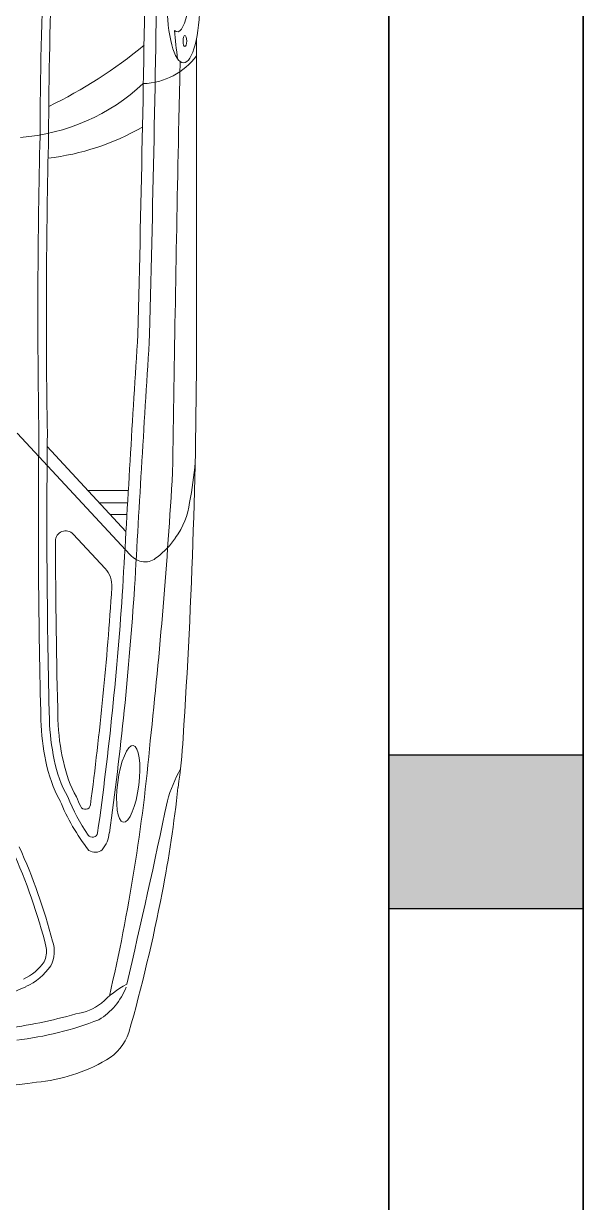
# Model space of a CAD drawing. Header units: metres. Extents: x 2865 to 2957, y -495 to -392.
# Drawn here: x 2883.669 to 2884.763, y -405.285 to -402.98 of the extents above; entities that cross this region are included whole.
import ezdxf

# ---------------------------------------------------------------- set-up
doc = ezdxf.new("R2010")
doc.units = ezdxf.units.M
doc.header["$LTSCALE"] = 12.7
for name, color, linetype in [('BLK_0_FLR_0_COVERED_PARKING', 7, 'Continuous'), ('BLK_1_COVERED_AREA', 7, 'Continuous'), ('BLK_1_FLR_0_STILT', 7, 'Continuous'), ('BLK_1_LVL_0_BLDG_FOOT_PRINT', 7, 'Continuous'), ('BLK_1_LVL_0_SIDE_SETBACK1', 7, 'Continuous'), ('PARKING_SLOT', 7, 'Continuous')]:
    doc.layers.add(name, color=color, linetype=linetype)

# ---------------------------------------------------------------- blocks, each defined once
blk = doc.blocks.new('A$C43C371B0')
at = {"color": 8, "lineweight": 15}
for p, q in [((1.1576, 0.8745), (0.5788, 0.8745)), ((0.3867, 0.5239), (0.1484, 0.7447)), ((0.2272, 0.7385), (0.2272, 0.7063)), ((0.25, 0.7398), (0.25, 0.6852)), ((0.2746, 0.7412), (0.2746, 0.6624)), ((0.3605, 0.5828), (0.1945, 0.7366)), ((0.1892, 0.6335), (0.122, 0.6957))]:
    blk.add_line(p, q, dxfattribs=at)
for centre, radius, start, end in [((0.5909, -11.3161), 12.1906, 89.9429, 93.76342), ((0.2698, 0.7124), 0.1494, 97.1764, 125.899), ((0.3753, 0.264), 0.6094, 94.309, 101.762), ((1.204, 0.7667), 0.1341, 126.5376, 178.4207), ((-0.0286, -1.7192), 2.5724, 96.1948, 100.8327), ((-0.4216, 1.1257), 0.3209, 286.1338, 298.2211), ((-0.136, -0.3363), 1.1868, 93.5391, 98.2473), ((0.2645, 0.7089), 0.1493, 123.4804, 143.7014), ((-2.3812, 171.5198), 170.7135, 270.903179, 271.126227), ((1.4262, -16.4459), 17.2911, 91.03802, 91.49783), ((1.3133, 2.5102), 1.6843, 263.3408, 265.2495), ((0.1369, -2.522), 3.392, 101.0305, 105.7745), ((2.4695, -12.6831), 13.7882, 101.72484, 103.25057), ((0.8882, -9.3182), 10.1622, 93.26339, 96.23213), ((0.103, -2.805), 3.603, 95.0634, 103.1059), ((0.1687, 0.7738), 0.034, 136.2234, 184.5257), ((2.5053, -76.4197), 77.2265, 90.824389, 91.428915), ((-4.3827, 79.9056), 79.2782, 273.2306, 273.588647), ((0.1799, 0.7775), 0.0455, 188.1599, 226.1719), ((2.5053, -76.4427), 77.2265, 90.824389, 91.428915), ((1.4048, 0.5277), 0.4841, 150.1303, 173.2777), ((1.3585, 0.5007), 0.395, 136.9339, 175.7011), ((1.8388, 0.1948), 0.9025, 140.2559, 154.328), ((-0.7532, 0.6486), 0.099, 108.9029, 149.9025), ((-0.8764, 0.8394), 0.2114, 314.5701, 331.3434), ((0.513, -5.7767), 6.5441, 93.75056, 97.97694), ((-4.3827, 79.8825), 79.2782, 273.2306, 273.588647), ((-0.6509, 0.6173), 0.128, 110.996, 148.7906), ((0.513, -5.7997), 6.5441, 93.75056, 97.97705), ((-0.5485, 0.53), 0.3356, 149.9025, 174.6027), ((-0.3892, 0.6444), 0.0599, 95.6933, 130.1446), ((0.513, -5.8211), 6.5441, 93.75216, 97.49272), ((0.0881, 0.659), 0.05, 47.1852, 93.7522), ((-0.1681, 0.4523), 0.6358, 158.6661, 173.6076), ((-0.6428, 0.6239), 0.1071, 142.7257, 172.0287), ((-0.4109, 0.6762), 0.022, 140.2004, 214.1086), ((-0.3937, 0.6711), 0.01, 97.977, 235.6851), ((-0.1743, 0.9925), 0.4159, 232.2202, 247.7272), ((-0.1743, 0.9925), 0.3992, 235.6851, 247.8735), ((-0.339, 0.6572), 0.01, 97.4927, 244.9683), ((-0.1743, 1.0098), 0.3992, 244.9683, 247.8735), ((0.2228, 0.3648), 1.0096, 164.2542, 172.4746), ((-0.211, 0.8414), 0.2313, 240.5458, 258.8513), ((-0.211, 0.8242), 0.2313, 240.5458, 259.7861), ((0.1756, 0.6188), 0.02, 269.8544, 47.1852), ((-0.211, 0.8242), 0.248, 240.7946, 259.7176), ((-0.1613, 1.015), 0.4115, 256.7351, 268.2839), ((0.2145, 15.9337), 15.3349, 268.54972, 269.85436), ((-0.5896, 0.4933), 0.1162, 124.0023, 155.8221), ((-0.5896, 0.4933), 0.1012, 124.5069, 154.6832), ((-0.6267, 0.5359), 0.0606, 70.8826, 117.4436), ((-0.6267, 0.5359), 0.0456, 80.9924, 116.4019), ((-0.9025, -0.5379), 1.1541, 65.743, 75.8072), ((-0.9025, -0.5379), 1.1691, 65.7496, 75.3507), ((-0.1613, 1.015), 0.4449, 257.8071, 268.2891), ((-0.1613, 1.015), 0.4282, 257.7696, 268.2891), ((0.2145, 15.9337), 15.3516, 268.54958, 270.64015), ((0.6188, 14.951), 14.3699, 269.07198, 271.39361), ((0.9398, 9.5255), 8.9568, 270.17638, 272.41583), ((0.9407, 9.5421), 8.9568, 270.17638, 272.41583), ((4.4324, -0.1417), 5.3613, 172.4635, 178.2329), ((0.2135, 16.0134), 15.4479, 268.56076, 270.63689), ((0.6179, 14.9344), 14.3699, 269.07198, 271.39361), ((-0.2307, 0.328), 0.5114, 155.394, 176.5494)]:
    blk.add_arc(centre, radius, start, end, dxfattribs=at)
for centre, major_axis, ratio in [((1.2311, 0.8489), (0.1207, 0), 0.266625), ((1.1531, 0.8516), (0.011, 0), 0.322937)]:
    blk.add_ellipse(centre, major_axis=major_axis, ratio=ratio, dxfattribs=at)
blk.add_ellipse((1.2444, 0.8398), major_axis=(0.0732, 0.003), ratio=0.282687, start_param=5.831331, end_param=9.679202, dxfattribs=at)
at = {"color": 8, "lineweight": 15, "extrusion": (0, 0, -1)}
blk.add_ellipse((-0.2991, 0.7411), major_axis=(0.075, 0.0097), ratio=0.275053, dxfattribs=at)
blk = doc.blocks.new('A$C3D04333F')
blk.add_lwpolyline([(0, 0), (5, 0), (5, 2.5), (0, 2.5)], close=True)
at = {"xscale": -1}
blk.add_blockref('A$C43C371B0', (3.7548, 1.25), dxfattribs=at)
blk = doc.blocks.new('A$C1AA45CAD')
h = blk.add_hatch(color=256)
h.dxf.hatch_style = 1
h.paths.add_polyline_path([(0, 0), (-0.3, 0), (-0.3, -0.38), (0, -0.38)])
blk.add_lwpolyline([(-0.3, -0.38), (0, -0.38), (0, 0), (-0.3, 0)], close=True)

msp = doc.modelspace()

# ---------------------------------------------------------------- linework, layer by layer
msp.add_lwpolyline([(2871.3191, -460.9566), (2884.7628, -460.9566), (2884.7628, -399.5803), (2871.3191, -399.5803)], close=True)
at = {"layer": 'BLK_0_FLR_0_COVERED_PARKING', "color": 173}
msp.add_lwpolyline([(2871.3191, -460.9566), (2884.7628, -460.9566), (2884.7628, -399.5803), (2871.3191, -399.5803)], close=True, dxfattribs=at)
at = {"layer": 'BLK_1_COVERED_AREA', "color": 140}
msp.add_lwpolyline([(2871.3191, -460.9566), (2884.7628, -460.9566), (2884.7628, -399.5803), (2871.3191, -399.5803)], close=True, dxfattribs=at)
at = {"layer": 'BLK_1_FLR_0_STILT', "color": 7}
msp.add_lwpolyline([(2871.3191, -460.9566), (2884.7628, -460.9566), (2884.7628, -399.5803), (2871.3191, -399.5803)], close=True, dxfattribs=at)
at = {"layer": 'BLK_1_LVL_0_BLDG_FOOT_PRINT', "color": 1}
msp.add_lwpolyline([(2871.3191, -460.9566), (2884.7628, -460.9566), (2884.7628, -399.5803), (2871.3191, -399.5803)], close=True, dxfattribs=at)
at = {"layer": 'BLK_1_LVL_0_SIDE_SETBACK1', "color": 171}
msp.add_lwpolyline([(2886.2628, -399.5803), (2884.7628, -399.5803), (2884.7628, -460.9566), (2886.2628, -460.9566)], close=True, dxfattribs=at)
at = {"layer": 'PARKING_SLOT', "color": 30}
msp.add_lwpolyline([(2881.8828, -400.4126), (2884.3828, -400.4126), (2884.3828, -405.4126), (2881.8828, -405.4126)], close=True, dxfattribs=at)

# ---------------------------------------------------------------- block references
for name, p, rotation in [('A$C3D04333F', (2881.8828, -400.4126), 270), ('A$C1AA45CAD', (2884.3828, -404.4103), 89.99999999999997)]:
    msp.add_blockref(name, p, dxfattribs=dict(rotation=rotation))

doc.saveas('drawing.dxf')
